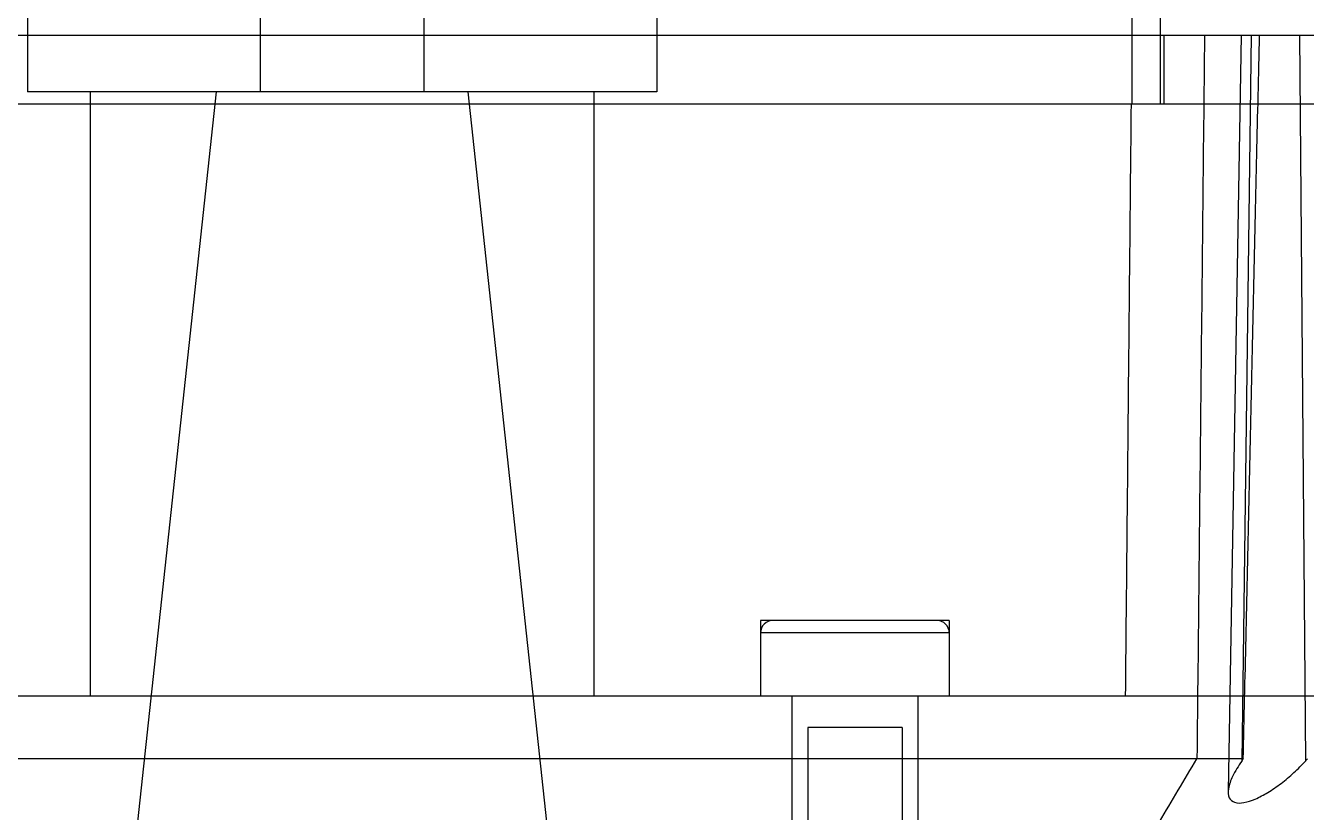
# Model space of a CAD drawing. Extents: x 114 to 332, y 121 to 329.
# Drawn here: x 160.19 to 180.54, y 272.93 to 285.43 of the extents above; entities that cross this region are included whole.
import ezdxf

# ---------------------------------------------------------------- set-up
doc = ezdxf.new("R2010")
doc.units = 0
doc.layers.get('0').update_dxf_attribs({"linetype": 'CONTINUOUS'})

msp = doc.modelspace()

# ---------------------------------------------------------------- linework, layer by layer
at = {"color": 6, "linetype": 'CONTINUOUS'}
for p, q in [((160.22, 292.58), (160.22, 284.38)), ((170.22, 292.58), (170.22, 284.38)), ((163.92, 287.58), (163.92, 284.38)), ((166.52, 287.58), (166.52, 284.38)), ((177.768, 285.58), (177.768, 284.18)), ((178.223, 285.58), (178.223, 284.18)), ((114.27, 285.28), (216.17, 285.28)), ((178.28, 285.28), (178.28, 284.18)), ((179.51, 285.28), (179.3, 273.26)), ((179.667, 285.28), (179.517, 273.745)), ((180.432, 285.28), (180.528, 273.745)), ((170.22, 284.38), (160.22, 284.38)), ((161.22, 284.38), (161.22, 274.78)), ((163.22, 284.38), (161.97, 272.78)), ((167.22, 284.38), (168.47, 272.78)), ((169.22, 284.38), (169.22, 274.78)), ((205.495, 284.18), (125.87, 284.18)), ((174.87, 275.98), (171.87, 275.98)), ((171.87, 275.98), (171.87, 274.78)), ((174.87, 275.98), (174.87, 274.78)), ((174.87, 275.78), (171.87, 275.78)), ((116.453, 274.78), (213.986, 274.78)), ((172.37, 274.78), (172.37, 272.78)), ((174.37, 274.78), (174.37, 272.78)), ((174.12, 274.28), (172.62, 274.28)), ((172.62, 274.28), (172.62, 268.376)), ((174.12, 274.28), (174.12, 268.495)), ((179.542, 273.78), (135.47, 273.78))]:
    msp.add_line(p, q, dxfattribs=at)
for centre, start, end in [((172.07, 275.78), 90, 180), ((174.67, 275.78), 0, 90)]:
    msp.add_arc(centre, 0.2, start, end, dxfattribs=at)
for points, knots in [([(178.925, 285.28), (178.905, 283.364), (178.865, 279.53), (178.825, 275.697), (178.805, 273.78)], [0, 0, 0, 0, 5.750385, 11.50077, 11.50077, 11.50077, 11.50077]), ([(179.542, 273.78), (179.57, 275.062), (179.628, 277.621), (179.713, 281.454), (179.771, 284.006), (179.799, 285.28)], [0, 0, 0, 0, 3.845002, 7.679341, 11.503032, 11.503032, 11.503032, 11.503032]), ([(177.758, 284.18), (177.742, 282.614), (177.712, 279.48), (177.681, 276.347), (177.666, 274.78)], [0, 0, 0, 0, 4.700225, 9.400449, 9.400449, 9.400449, 9.400449]), ([(178.212, 272.78), (178.31, 272.948), (178.509, 273.28), (178.705, 273.614), (178.805, 273.78)], [0, 0, 0, 0, 0.580773, 1.162471, 1.162471, 1.162471, 1.162471]), ([(179.517, 273.745), (179.462, 273.667), (179.375, 273.525), (179.299, 273.33), (179.294, 273.162), (179.411, 273.07), (179.566, 273.083), (179.743, 273.141), (179.941, 273.247), (180.148, 273.389), (180.347, 273.557), (180.47, 273.681), (180.528, 273.745)], [0, 0, 0, 0, 0.285817, 0.494379, 0.634198, 0.747123, 0.89206, 1.079842, 1.30724, 1.562093, 1.830347, 2.087727, 2.087727, 2.087727, 2.087727]), ([(179.542, 273.78), (179.538, 273.774), (179.529, 273.763), (179.521, 273.751), (179.517, 273.745)], [0, 0, 0, 0, 0.02164334, 0.04329553, 0.04329553, 0.04329553, 0.04329553]), ([(180.528, 273.745), (180.533, 273.751), (180.544, 273.763), (180.555, 273.774), (180.56, 273.78)], [0, 0, 0, 0, 0.02389844, 0.04778734, 0.04778734, 0.04778734, 0.04778734])]:
    msp.add_open_spline(points, degree=3, knots=knots, dxfattribs=at)

doc.saveas('drawing.dxf')
